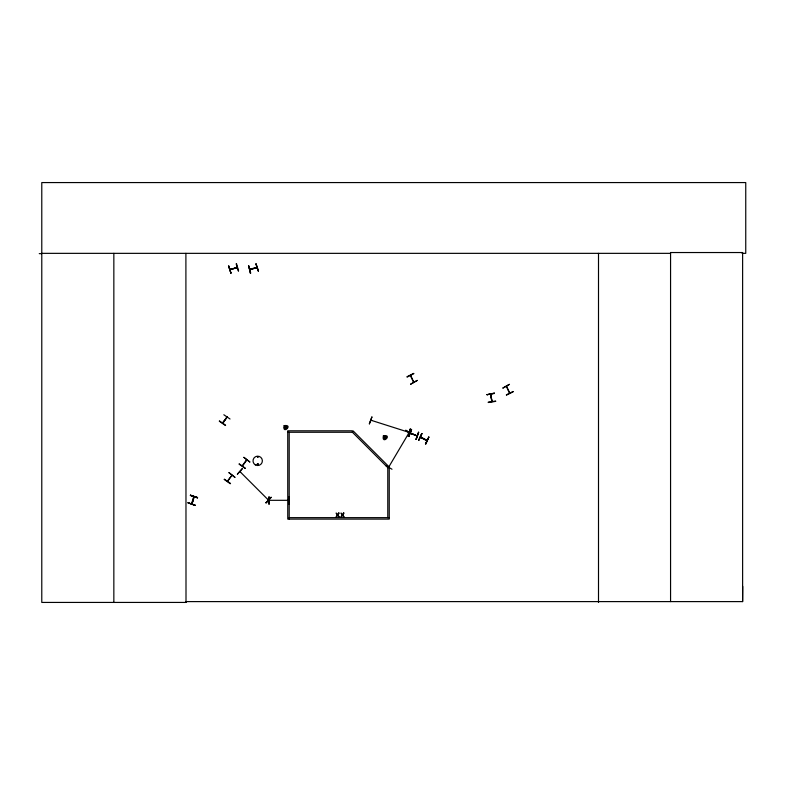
<?xml version="1.0" encoding="UTF-8"?>
<svg xmlns="http://www.w3.org/2000/svg" width="785" height="785" viewBox="0 0 785 785"><rect width="100%" height="100%" fill="white"/><g stroke="black" fill="none" stroke-linecap="round" stroke-linejoin="round"><path stroke-width="1.18" d="M742.08 253.349L745.75 253.349L745.75 182.571L41.782 182.571L41.782 602.429L186.006 602.429L185.908 601.604L742.62 601.604L742.728 586.424M490.645 394.247L492.058 401.537M492.116 401.37L491.989 400.752M389.085 466.506L389.046 467.261M268.362 500.016L268.009 499.299L268.293 500.025M191.923 503.803L192.05 503.234M194.023 496.866L191.795 503.95M257.205 464.22C258.236 466.212 258.167 462.512 257.264 464.475M258.353 464.524C256.646 461.757 257.411 467.153 258.324 463.994M222.44 422.929L226.963 417.061M227.356 481.166L231.909 475.416M246.618 459.774L242.29 465.721M285.504 428.669L287.055 427.589L285.966 426.039L284.425 427.128L285.504 428.669L285.701 427.57M285.779 427.148L285.966 426.039M384.797 438.756L385.16 437.274L385.484 438.697L384.797 438.756L383.718 437.206L384.572 436.185L386.279 436.98L385.484 438.697M385.062 437.225L385.258 436.126M249.728 269.363L250.572 269.451M239.945 471.657L240.681 471.962M193.777 496.679L193.836 497.464M191.579 503.774L193.718 496.768M191.952 503.999L194.111 496.768M192.531 502.243L193.61 498.76M369.382 423.861L371.972 416.806L369.352 423.851M370.932 420.23L409.191 432.407M411.242 429.366L408.485 436.342L410.261 428.953L408.838 436.48M408.131 436.146L410.359 428.983M491.047 394.924L490.988 394.266M388.693 467.124L409.054 432.692M408.612 432.535L408.386 433.016M408.455 436.323L411.595 429.503L408.789 436.46M408.74 436.44L411.507 429.464M416.374 435.616L417.247 435.636M417.07 435.852L410.3 432.839L410.771 433.438M415.913 439.276L418.67 432.309M258.049 457.155L257.49 456.595L257.882 457.272M226.983 417.169L222.832 423.036M509.74 392.961L506.551 386.426M246.843 460L242.526 465.976M236.413 267.508L237.188 267.626L229.995 269.697M237.119 267.607L230.172 269.647M256.214 267.508L256.94 267.302M421.771 433.516L418.719 440.375L421.741 433.497M418.621 440.336L422.065 433.663M425.45 443.8L428.816 437.088M385.523 465.436L391.99 469.244M405.816 430.288L412.125 434.36L405.796 430.317M388.967 467.281L389.272 466.702M408.377 433.094L408.75 432.437M225.629 425.205L219.447 420.956M223.843 414.755L230.025 419.004M222.793 423.233L227.159 417.07M230.535 483.452L224.363 479.193M229.004 472.649L234.911 477.29M239.072 464.131L245.214 468.449M243.899 457.341L249.836 461.943M227.571 481.372L231.938 475.219M234.882 477.339L228.984 472.678M249.777 462.022L243.88 457.37M284.876 428.374L285.603 427.521M285.877 427.197L286.594 426.334M384.169 438.462L384.885 437.598M385.16 437.274L385.886 436.421M492.048 401.459L490.527 394.06M237.384 474.16L242.388 468.557L237.413 474.189M265.899 502.665L271.168 497.327M266.095 502.861L271.09 497.258L266.115 502.891M420.475 436.921L421.094 437.186M417.08 435.911L410.241 433.143M230.064 269.284L230.653 269.157M249.865 269.284L256.783 267.312M413.823 373.631L407.16 377.085M406.983 376.741L413.695 373.385M413.656 382.148L410.673 375.348M502.92 388.016L509.465 384.326L502.94 388.055M506.345 394.855L513.056 391.499M506.472 395.11L513.194 391.784M420.544 436.951L427.099 440.277L426.579 439.973M284.484 427.815L285.534 427.433M286.996 426.903L285.936 427.285L287.055 427.589M383.777 437.893L384.827 437.51M385.229 437.363L386.279 436.98M230.937 273.111L228.533 265.987L230.986 273.092M236.148 263.819L238.306 271.011M258.402 270.923L255.949 263.819L258.373 270.933M249.767 269.618L257.029 267.548M249.797 269.697L257.048 267.626M250.386 273.209L248.737 265.879L250.425 273.2M487.034 394.629L494.442 393.462M495.649 401.076L488.221 402.146M488.29 402.519L495.698 401.351M236.972 267.273L230.162 269.608M384.993 437.647L386.053 438.295M289.135 496.689L289.155 504.196L289.184 496.689M269.441 500.31L288.772 500.32M269.069 504.196L269.049 496.689L269.019 504.196M39.25 253.643L41.782 253.633M41.782 253.349L670.567 253.349M287.752 432.26L352.416 432.26L387.78 467.634L387.78 517.649M289.204 517.649L389.242 517.649M383.718 437.206L384.817 437.402M385.239 437.48L386.338 437.667M284.425 427.128L285.524 427.315M426.873 440.542L420.358 437.196M190.431 495.247L197.594 497.464M190.353 495.512L197.516 497.729M188.066 502.881L195.239 505.098M370.971 420.289L371.697 420.515L370.824 420.515M408.455 432.496L409.034 432.633M491.802 401.577L490.605 394.05M410.113 433.183L417.139 435.96M420.26 437.284L426.991 440.699M219.29 421.182L225.413 425.519M239.258 463.876L245.371 468.223M224.196 479.419L230.319 483.766M384.002 436.578L384.866 437.304L384.572 436.185M284.72 426.5L285.573 427.217M285.897 427.491L286.76 428.217M240.495 472.148L240.014 471.667L268.313 499.966L267.832 499.486M506.521 386.446L509.475 393.197M413.616 382.06L410.31 375.475M285.279 426.108L285.661 427.158M285.809 427.56L286.191 428.61M255.998 263.809L258.108 271.011M248.678 265.889L250.739 273.111M236.52 263.721L238.571 270.933M228.837 265.909L230.888 273.121M742.62 601.604L742.62 252.535L670.567 252.535L670.567 601.604M598.504 253.349L598.504 602.429M289.204 432.26L289.204 519.101M185.898 253.349L186.006 602.429M113.845 253.349L113.845 602.429M188.096 502.773L195.141 505.393L188.096 502.792M190.441 495.207L197.486 497.827L190.441 495.207M418.572 432.27L416.197 439.394L418.572 432.27M428.806 437.088L425.784 443.967L428.806 437.088M338.639 513.037L337.678 514.587L336.127 513.037L337.344 515.019L336.088 517.001L337.638 515.411L339.208 517.001L337.972 514.989L339.208 513.037L338.639 513.037M343.506 513.037L342.545 514.587L340.994 513.037L342.211 515.019L340.955 517.001L342.505 515.411L344.075 517.001L342.839 514.989L344.075 513.037L343.506 513.037M284.141 425.627C281.992 435.292 293.973 424.224 284.141 425.627M353.446 431.23L352.416 432.26L352.416 430.808L287.752 430.808L287.752 519.101L389.242 519.101L389.242 467.634L387.78 467.634L388.81 466.594L353.446 431.23M383.423 435.714C381.284 445.38 393.256 434.311 383.423 435.714M417.227 380.431L410.702 384.159L417.227 380.431M494.393 393.148L487.053 394.737L494.393 393.148M255.351 464.906A4.69 4.69 0 0 0 262.386 460.844A4.69 4.69 0 0 0 255.351 456.791A4.69 4.69 0 0 0 255.351 464.906"/></g></svg>
